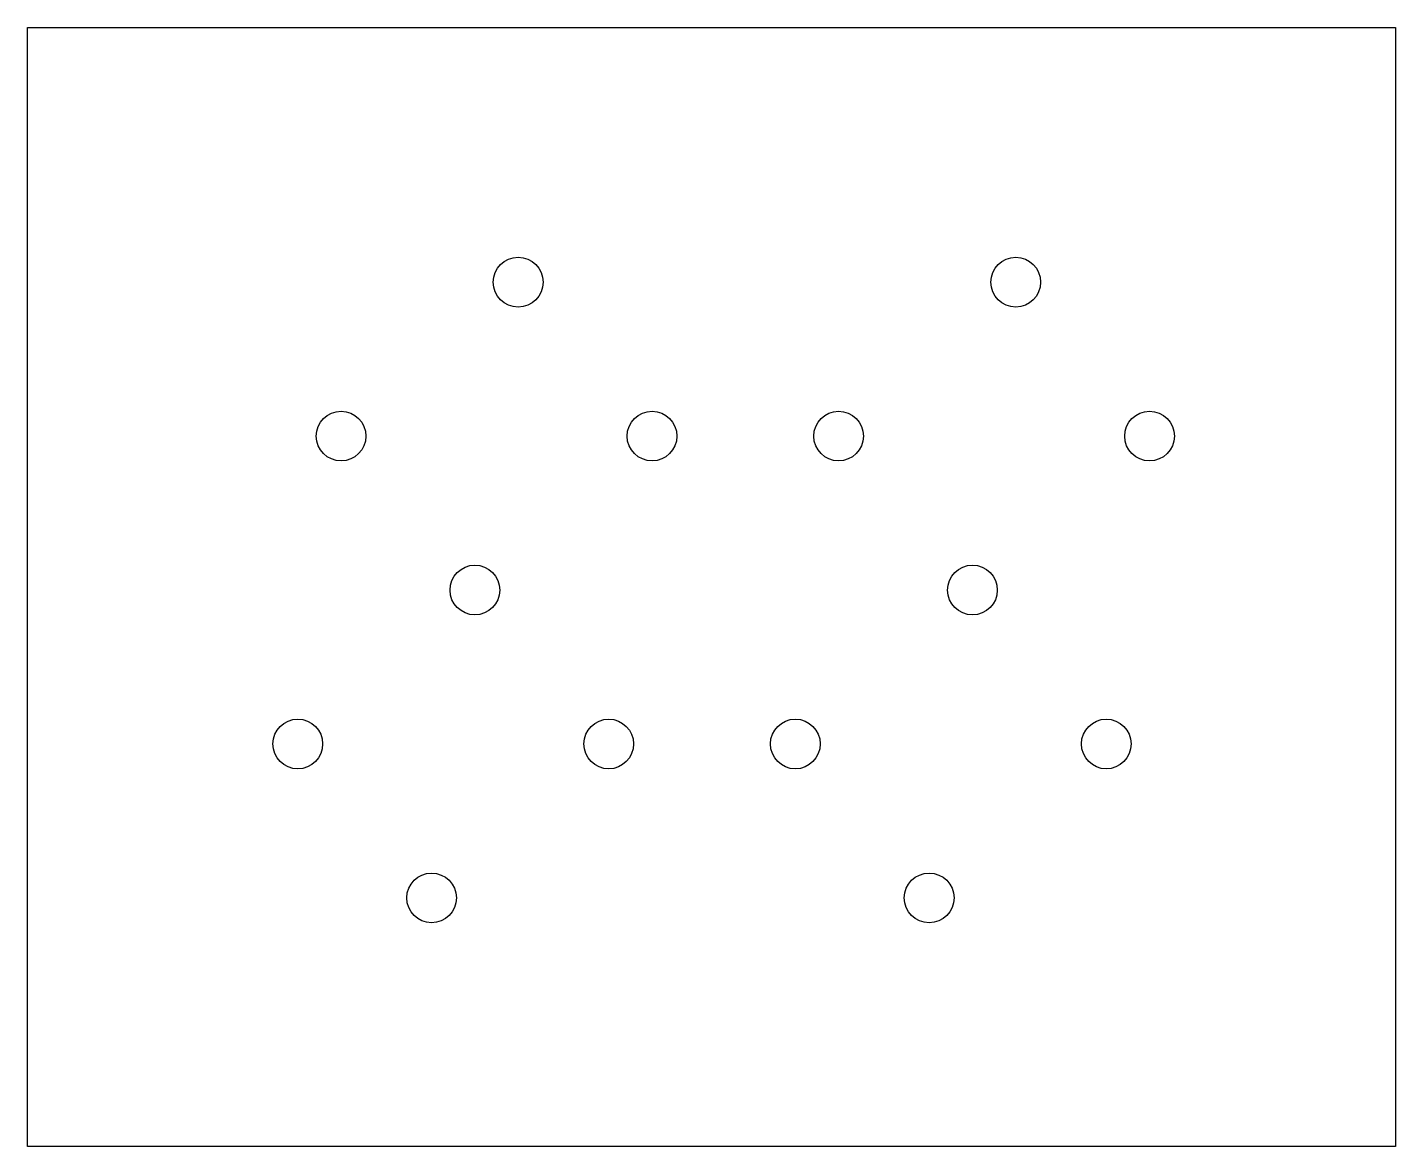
# Model space of a CAD drawing. Header units: millimetres. Extents: x 0 to 4.33, y 0 to 3.54.
import ezdxf

# ---------------------------------------------------------------- set-up
doc = ezdxf.new("R2010")
doc.units = ezdxf.units.MM
doc.layers.get('0').update_dxf_attribs({"linetype": 'CONTINUOUS'})

msp = doc.modelspace()

# ---------------------------------------------------------------- linework, layer by layer
for p, q in [((0, 3.5433), (4.3307, 3.5433)), ((0, 0), (0, 3.5433)), ((4.3307, 3.5433), (4.3307, 0)), ((4.3307, 0), (0, 0))]:
    msp.add_line(p, q)
for centre in [(1.5535, 2.7367), (3.1283, 2.7367), (0.9929, 2.2494), (1.9771, 2.2494), (2.5677, 2.2494), (3.5519, 2.2494), (1.4165, 1.7621), (2.9913, 1.7621), (0.8559, 1.2747), (1.8401, 1.2747), (2.4307, 1.2747), (3.4149, 1.2747), (1.2795, 0.7874), (2.8543, 0.7874)]:
    msp.add_circle(centre, 0.0787)

doc.saveas('drawing.dxf')
